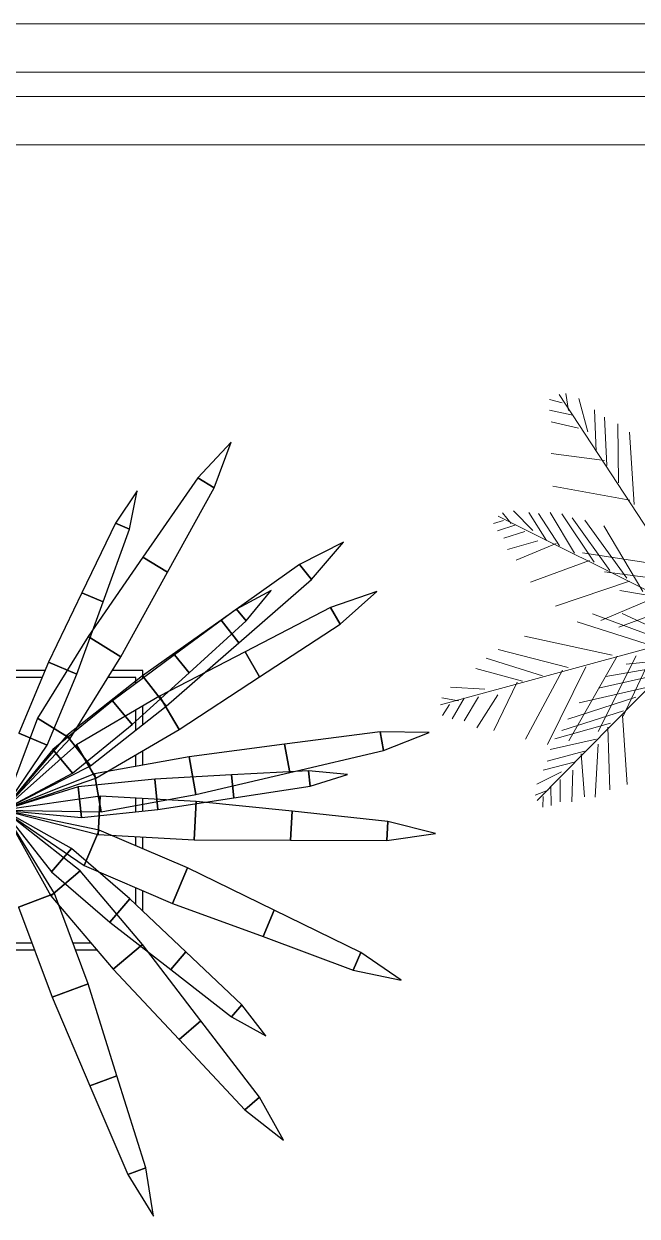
# Model space of a CAD drawing. Header units: inches. Extents: x -98933 to 1585249, y -3352739 to 192771.
# Drawn here: x 42489.96 to 42515.27, y 50364.78 to 50413.98 of the extents above; entities that cross this region are included whole.
import ezdxf

# ---------------------------------------------------------------- set-up
doc = ezdxf.new("R2010")
doc.units = ezdxf.units.IN
doc.header["$MEASUREMENT"] = 0
doc.layers.get('0').update_dxf_attribs({"lineweight": 0})
doc.layers.add('IFF-PLANTS', color=3, linetype='Continuous', lineweight=0)
doc.layers.add('workingdim', color=252, linetype='Continuous', lineweight=5)
doc.layers.add('PEJZAJ', color=7, linetype='Continuous')

# ---------------------------------------------------------------- blocks, each defined once
blk = doc.blocks.new('BITKI4')
at = {"color": 3}
for p, q in [((0.2434, 0.3966), (0.2073, 0.3581)), ((0.2249, 0.3472), (0.2434, 0.3966)), ((0.2434, 0.3966), (0.2434, 0.3966)), ((0.2073, 0.3581), (0.1484, 0.2729)), ((0.1748, 0.2566), (0.2249, 0.3472)), ((0.2073, 0.3581), (0.2249, 0.3472)), ((0.2249, 0.3472), (0.2073, 0.3581)), ((0.1424, 0.3442), (0.1188, 0.3093)), ((0.134, 0.3029), (0.1424, 0.3442)), ((0.1424, 0.3442), (0.1424, 0.3442)), ((0.1188, 0.3093), (0.0829, 0.2346)), ((0.1188, 0.3093), (0.134, 0.3029)), ((0.134, 0.3029), (0.1188, 0.3093)), ((0.1058, 0.225), (0.134, 0.3029)), ((0.3639, 0.2889), (0.3168, 0.265)), ((0.3639, 0.2889), (0.3168, 0.265)), ((0.3296, 0.2488), (0.3639, 0.2889)), ((0.3296, 0.2488), (0.3639, 0.2889)), ((0.3639, 0.2889), (0.3639, 0.2889)), ((0.3639, 0.2889), (0.3639, 0.2889)), ((0.1484, 0.2729), (0.0896, 0.1877)), ((0.1748, 0.2566), (0.1484, 0.2729)), ((0.1484, 0.2729), (0.1748, 0.2566)), ((0.1247, 0.1659), (0.1748, 0.2566)), ((0.3168, 0.265), (0.2324, 0.2051)), ((0.3168, 0.265), (0.2324, 0.2051)), ((0.3296, 0.2488), (0.3168, 0.265)), ((0.3168, 0.265), (0.3296, 0.2488)), ((0.3296, 0.2488), (0.3168, 0.265)), ((0.3168, 0.265), (0.3296, 0.2488)), ((0.2516, 0.1807), (0.3296, 0.2488)), ((0.2516, 0.1807), (0.3296, 0.2488)), ((0.0829, 0.2346), (0.047, 0.16)), ((0.0829, 0.2346), (0.1058, 0.225)), ((0.1058, 0.225), (0.0829, 0.2346)), ((0.2863, 0.2369), (0.249, 0.2171)), ((0.2595, 0.2043), (0.2863, 0.2369)), ((0.2863, 0.2369), (0.2863, 0.2369)), ((0.3999, 0.2359), (0.3501, 0.2187)), ((0.3605, 0.2009), (0.3999, 0.2359)), ((0.3999, 0.2359), (0.3999, 0.2359)), ((0.0775, 0.1471), (0.1058, 0.225)), ((0.3501, 0.2187), (0.2582, 0.171)), ((0.3501, 0.2187), (0.3605, 0.2009)), ((0.3605, 0.2009), (0.3501, 0.2187)), ((0.2324, 0.2051), (0.1479, 0.1452)), ((0.2324, 0.2051), (0.1479, 0.1452)), ((0.249, 0.2171), (0.1824, 0.1678)), ((0.2324, 0.2051), (0.2516, 0.1807)), ((0.2324, 0.2051), (0.2516, 0.1807)), ((0.2516, 0.1807), (0.2324, 0.2051)), ((0.2516, 0.1807), (0.2324, 0.2051)), ((0.249, 0.2171), (0.2595, 0.2043)), ((0.2595, 0.2043), (0.249, 0.2171)), ((0.1981, 0.1486), (0.2595, 0.2043)), ((0.2738, 0.1442), (0.3605, 0.2009)), ((0.0896, 0.1877), (0.0351, 0.0998)), ((0.1247, 0.1659), (0.0896, 0.1877)), ((0.0896, 0.1877), (0.1247, 0.1659)), ((0.1735, 0.1127), (0.2516, 0.1807)), ((0.1735, 0.1127), (0.2516, 0.1807)), ((0.1824, 0.1678), (0.1157, 0.1186)), ((0.2582, 0.171), (0.1663, 0.1233)), ((0.1824, 0.1678), (0.1981, 0.1486)), ((0.1981, 0.1486), (0.1824, 0.1678)), ((0.2738, 0.1442), (0.2582, 0.171)), ((0.2582, 0.171), (0.2738, 0.1442)), ((0.047, 0.16), (0.015, 0.0837)), ((0.0775, 0.1471), (0.047, 0.16)), ((0.047, 0.16), (0.0775, 0.1471)), ((0.0702, 0.078), (0.1247, 0.1659)), ((0.0455, 0.0709), (0.0775, 0.1471)), ((0.1479, 0.1452), (0.0666, 0.0812)), ((0.1479, 0.1452), (0.0666, 0.0812)), ((0.1367, 0.093), (0.1981, 0.1486)), ((0.1407, 0.1371), (0.1407, 0.1435)), ((0.1407, 0.1371), (0.1407, 0.1435)), ((0.1735, 0.1127), (0.1479, 0.1452)), ((0.1479, 0.1452), (0.1735, 0.1127)), ((0.1479, 0.1452), (0.1735, 0.1127)), ((0.1735, 0.1127), (0.1479, 0.1452)), ((0.1872, 0.0876), (0.2738, 0.1442)), ((0.1157, 0.1186), (0.0517, 0.0662)), ((0.1663, 0.1233), (0.077, 0.0711)), ((0.1367, 0.093), (0.1157, 0.1186)), ((0.1157, 0.1186), (0.1367, 0.093)), ((0.1872, 0.0876), (0.1663, 0.1233)), ((0.1663, 0.1233), (0.1872, 0.0876)), ((0.0922, 0.0487), (0.1735, 0.1127)), ((0.0922, 0.0487), (0.1735, 0.1127)), ((0.1407, 0.0868), (0.1407, 0.1083)), ((0.1482, 0.0928), (0.1482, 0.1127)), ((0.1482, 0.0928), (0.1482, 0.1127)), ((0.1482, 0.0928), (0.1482, 0.1127)), ((0.1482, 0.0928), (0.1482, 0.1127)), ((0.1482, 0.0928), (0.1482, 0.1127)), ((0.0351, 0.0998), (-0.0018, 0.001)), ((0.0351, 0.0998), (0.0702, 0.078)), ((0.0702, 0.078), (0.0351, 0.0998)), ((0.0727, 0.0406), (0.1367, 0.093)), ((0.0666, 0.0812), (-0.0018, 0.001)), ((0.0666, 0.0812), (-0.0018, 0.001)), ((-0.0018, 0.001), (0.0702, 0.078)), ((0.0455, 0.0709), (0.015, 0.0837)), ((0.015, 0.0837), (0.0455, 0.0709)), ((0.0922, 0.0487), (0.0666, 0.0812)), ((0.0922, 0.0487), (0.0666, 0.0812)), ((0.0666, 0.0812), (0.0922, 0.0487)), ((0.0666, 0.0812), (0.0922, 0.0487)), ((0.0979, 0.0354), (0.1872, 0.0876)), ((0.4033, 0.0853), (0.3006, 0.0718)), ((0.4033, 0.0853), (0.3006, 0.0718)), ((0.407, 0.0649), (0.4033, 0.0853)), ((0.4561, 0.0843), (0.4033, 0.0853)), ((0.4033, 0.0853), (0.407, 0.0649)), ((0.407, 0.0649), (0.4033, 0.0853)), ((0.4561, 0.0843), (0.4033, 0.0853)), ((0.4033, 0.0853), (0.407, 0.0649)), ((0.407, 0.0649), (0.4561, 0.0843)), ((0.407, 0.0649), (0.4561, 0.0843)), ((0.4561, 0.0843), (0.4561, 0.0843)), ((0.4561, 0.0843), (0.4561, 0.0843)), ((0.077, 0.0711), (-0.0018, 0.001)), ((-0.0018, 0.001), (0.0455, 0.0709)), ((0.0517, 0.0662), (-0.0018, 0.001)), ((0.0727, 0.0406), (0.0517, 0.0662)), ((0.0517, 0.0662), (0.0727, 0.0406)), ((0.077, 0.0711), (0.0979, 0.0354)), ((0.0979, 0.0354), (0.077, 0.0711)), ((0.3006, 0.0718), (0.198, 0.0584)), ((0.3006, 0.0718), (0.198, 0.0584)), ((0.3006, 0.0718), (0.3062, 0.0413)), ((0.3006, 0.0718), (0.3062, 0.0413)), ((0.3062, 0.0413), (0.3006, 0.0718)), ((0.3062, 0.0413), (0.3006, 0.0718)), ((0.3062, 0.0413), (0.407, 0.0649)), ((0.3062, 0.0413), (0.407, 0.0649)), ((0.198, 0.0584), (0.0962, 0.0399)), ((0.198, 0.0584), (0.0962, 0.0399)), ((0.2054, 0.0177), (0.198, 0.0584)), ((0.198, 0.0584), (0.2054, 0.0177)), ((0.198, 0.0584), (0.2054, 0.0177)), ((0.2054, 0.0177), (0.198, 0.0584)), ((-0.0018, 0.001), (0.0922, 0.0487)), ((-0.0018, 0.001), (0.0922, 0.0487)), ((-0.0018, 0.001), (0.0727, 0.0406)), ((0.0962, 0.0399), (-0.0018, 0.001)), ((0.0962, 0.0399), (-0.0018, 0.001)), ((0.1036, -0.0008), (0.0962, 0.0399)), ((0.1036, -0.0008), (0.0962, 0.0399)), ((0.0962, 0.0399), (0.1036, -0.0008)), ((0.0962, 0.0399), (0.1036, -0.0008)), ((0.2438, 0.0388), (0.1611, 0.0344)), ((0.2054, 0.0177), (0.3062, 0.0413)), ((0.2054, 0.0177), (0.3062, 0.0413)), ((0.3265, 0.0432), (0.2438, 0.0388)), ((0.2438, 0.0388), (0.2463, 0.0141)), ((0.2463, 0.0141), (0.2438, 0.0388)), ((0.3265, 0.0432), (0.3282, 0.0267)), ((0.3282, 0.0267), (0.3265, 0.0432)), ((0.3685, 0.0392), (0.3265, 0.0432)), ((0.3282, 0.0267), (0.3685, 0.0392)), ((0.3685, 0.0392), (0.3685, 0.0392)), ((-0.0018, 0.001), (0.0979, 0.0354)), ((0.0788, 0.0259), (-0.0018, 0.001)), ((0.1611, 0.0344), (0.0788, 0.0259)), ((0.0822, -0.007), (0.0788, 0.0259)), ((0.0788, 0.0259), (0.0822, -0.007)), ((0.1611, 0.0344), (0.1645, 0.0015)), ((0.1645, 0.0015), (0.1611, 0.0344)), ((0.2463, 0.0141), (0.3282, 0.0267)), ((0.1026, 0.016), (-0.0018, 0.001)), ((0.1026, 0.016), (0.1003, -0.0253)), ((0.1003, -0.0253), (0.1026, 0.016)), ((0.2058, 0.0104), (0.1026, 0.016)), ((0.1036, -0.0008), (0.2054, 0.0177)), ((0.1036, -0.0008), (0.2054, 0.0177)), ((0.1645, 0.0015), (0.2463, 0.0141)), ((0.1014, -0.0206), (-0.0018, 0.001)), ((-0.0018, 0.001), (0.1036, -0.0008)), ((-0.0018, 0.001), (0.1003, -0.0253)), ((0.1014, -0.0206), (-0.0018, 0.001)), ((-0.0018, 0.001), (0.1036, -0.0008)), ((0.0535, -0.0888), (-0.0018, 0.001)), ((-0.0018, 0.001), (0.0852, -0.0586)), ((-0.0018, 0.001), (0.0493, -0.0912)), ((0.0809, -0.0644), (-0.0018, 0.001)), ((0.0535, -0.0888), (-0.0018, 0.001)), ((-0.0018, 0.001), (0.0852, -0.0586)), ((-0.0018, 0.001), (0.0501, -0.0655)), ((0.0717, -0.0404), (-0.0018, 0.001)), ((-0.0018, 0.001), (0.0822, -0.007)), ((0.0822, -0.007), (0.1645, 0.0015)), ((0.2036, -0.0309), (0.2058, 0.0104)), ((0.2058, 0.0104), (0.2036, -0.0309)), ((0.3088, -0.0003), (0.2058, 0.0104)), ((0.3071, -0.0313), (0.3088, -0.0003)), ((0.3088, -0.0003), (0.3071, -0.0313)), ((0.4118, -0.0111), (0.3088, -0.0003)), ((0.4118, -0.0111), (0.4107, -0.0318)), ((0.4107, -0.0318), (0.4118, -0.0111)), ((0.4629, -0.0242), (0.4118, -0.0111)), ((0.0852, -0.0586), (0.1014, -0.0206)), ((0.0852, -0.0586), (0.1014, -0.0206)), ((0.1014, -0.0206), (0.0852, -0.0586)), ((0.1014, -0.0206), (0.0852, -0.0586)), ((0.1003, -0.0253), (0.2036, -0.0309)), ((0.1965, -0.0612), (0.1014, -0.0206)), ((0.1965, -0.0612), (0.1014, -0.0206)), ((0.4107, -0.0318), (0.4629, -0.0242)), ((0.4629, -0.0242), (0.4629, -0.0242)), ((0.2036, -0.0309), (0.3071, -0.0313)), ((0.3071, -0.0313), (0.4107, -0.0318)), ((0.0501, -0.0655), (0.0717, -0.0404)), ((0.0717, -0.0404), (0.0501, -0.0655)), ((0.1345, -0.0943), (0.0717, -0.0404)), ((0.0852, -0.0586), (0.1803, -0.0992)), ((0.0852, -0.0586), (0.1803, -0.0992)), ((0.1803, -0.0992), (0.1965, -0.0612)), ((0.1965, -0.0612), (0.1803, -0.0992)), ((0.1965, -0.0612), (0.1803, -0.0992)), ((0.1803, -0.0992), (0.1965, -0.0612)), ((0.2896, -0.1065), (0.1965, -0.0612)), ((0.2896, -0.1065), (0.1965, -0.0612)), ((0.0809, -0.0644), (0.0493, -0.0912)), ((0.0493, -0.0912), (0.0809, -0.0644)), ((0.0501, -0.0655), (0.1129, -0.1194)), ((0.1478, -0.1433), (0.0809, -0.0644)), ((0.0147, -0.1032), (0.0535, -0.0888)), ((0.0147, -0.1032), (0.0535, -0.0888)), ((0.0535, -0.0888), (0.0147, -0.1032)), ((0.0535, -0.0888), (0.0147, -0.1032)), ((0.0895, -0.1858), (0.0535, -0.0888)), ((0.0895, -0.1858), (0.0535, -0.0888)), ((0.1407, -0.1002), (0.1407, -0.0823)), ((0.0493, -0.0912), (0.1163, -0.1701)), ((0.1129, -0.1194), (0.1345, -0.0943)), ((0.1345, -0.0943), (0.1129, -0.1194)), ((0.1945, -0.1513), (0.1345, -0.0943)), ((0.1803, -0.0992), (0.2775, -0.135)), ((0.1803, -0.0992), (0.2775, -0.135)), ((0.0147, -0.1032), (0.0507, -0.2001)), ((0.0147, -0.1032), (0.0507, -0.2001)), ((0.2896, -0.1065), (0.2775, -0.135)), ((0.2896, -0.1065), (0.2775, -0.135)), ((0.2775, -0.135), (0.2896, -0.1065)), ((0.2775, -0.135), (0.2896, -0.1065)), ((0.3827, -0.1519), (0.2896, -0.1065)), ((0.3827, -0.1519), (0.2896, -0.1065)), ((0.1129, -0.1194), (0.1783, -0.1702)), ((0.2775, -0.135), (0.3746, -0.1709)), ((0.2775, -0.135), (0.3746, -0.1709)), ((0.1163, -0.1701), (0.1478, -0.1433)), ((0.1478, -0.1433), (0.1163, -0.1701)), ((0.2108, -0.2255), (0.1478, -0.1433)), ((0.1482, -0.149), (0.1482, -0.149)), ((0.1482, -0.149), (0.1482, -0.149)), ((0.1482, -0.149), (0.1482, -0.149)), ((0.1482, -0.149), (0.1482, -0.149)), ((0.1945, -0.1513), (0.1783, -0.1702)), ((0.1783, -0.1702), (0.1945, -0.1513)), ((0.2546, -0.2084), (0.1945, -0.1513)), ((0.3746, -0.1709), (0.3827, -0.1519)), ((0.3827, -0.1519), (0.3746, -0.1709)), ((0.3746, -0.1709), (0.3827, -0.1519)), ((0.3827, -0.1519), (0.3746, -0.1709)), ((0.4262, -0.1817), (0.3827, -0.1519)), ((0.4262, -0.1817), (0.3827, -0.1519)), ((0.1163, -0.1701), (0.1872, -0.2455)), ((0.1783, -0.1702), (0.2438, -0.221)), ((0.3746, -0.1709), (0.4262, -0.1817)), ((0.3746, -0.1709), (0.4262, -0.1817)), ((0.0507, -0.2001), (0.0895, -0.1858)), ((0.0895, -0.1858), (0.0507, -0.2001)), ((0.0507, -0.2001), (0.0895, -0.1858)), ((0.0895, -0.1858), (0.0507, -0.2001)), ((0.1205, -0.2845), (0.0895, -0.1858)), ((0.1205, -0.2845), (0.0895, -0.1858)), ((0.4262, -0.1817), (0.4262, -0.1817)), ((0.4262, -0.1817), (0.4262, -0.1817)), ((0.0507, -0.2001), (0.0915, -0.2953)), ((0.0507, -0.2001), (0.0915, -0.2953)), ((0.2546, -0.2084), (0.2438, -0.221)), ((0.2438, -0.221), (0.2546, -0.2084)), ((0.2806, -0.2416), (0.2546, -0.2084)), ((0.1872, -0.2455), (0.2108, -0.2255)), ((0.2108, -0.2255), (0.1872, -0.2455)), ((0.2738, -0.3076), (0.2108, -0.2255)), ((0.2438, -0.221), (0.2806, -0.2416)), ((0.2806, -0.2416), (0.2806, -0.2416)), ((0.1872, -0.2455), (0.2581, -0.321)), ((0.1205, -0.2845), (0.0915, -0.2953)), ((0.1205, -0.2845), (0.0915, -0.2953)), ((0.0915, -0.2953), (0.1205, -0.2845)), ((0.0915, -0.2953), (0.1205, -0.2845)), ((0.1516, -0.3833), (0.1205, -0.2845)), ((0.1516, -0.3833), (0.1205, -0.2845)), ((0.0915, -0.2953), (0.1323, -0.3905)), ((0.0915, -0.2953), (0.1323, -0.3905)), ((0.2738, -0.3076), (0.2581, -0.321)), ((0.2581, -0.321), (0.2738, -0.3076)), ((0.2994, -0.3537), (0.2738, -0.3076)), ((0.2581, -0.321), (0.2994, -0.3537)), ((0.2994, -0.3537), (0.2994, -0.3537)), ((0.1323, -0.3905), (0.1516, -0.3833)), ((0.1516, -0.3833), (0.1323, -0.3905)), ((0.1323, -0.3905), (0.1516, -0.3833)), ((0.1516, -0.3833), (0.1323, -0.3905)), ((0.1599, -0.4354), (0.1516, -0.3833)), ((0.1599, -0.4354), (0.1516, -0.3833)), ((0.1323, -0.3905), (0.1599, -0.4354)), ((0.1323, -0.3905), (0.1599, -0.4354))]:
    blk.add_line(p, q, dxfattribs=at)
at = {"color": 1}
for p, q in [((0.0433, 0.151), (0.0058, 0.151)), ((0.0433, 0.151), (0.0058, 0.151)), ((0.0433, 0.151), (0.0058, 0.151)), ((0.0433, 0.151), (0.0058, 0.151)), ((0.0433, 0.151), (0.0058, 0.151)), ((0.0433, 0.151), (0.0058, 0.151)), ((0.0401, 0.1435), (0.0065, 0.1435)), ((0.0401, 0.1435), (0.0065, 0.1435)), ((0.1407, 0.1435), (0.1108, 0.1435)), ((0.1407, 0.1435), (0.1108, 0.1435)), ((0.1482, 0.151), (0.1155, 0.151)), ((0.1482, 0.151), (0.1155, 0.151)), ((0.1482, 0.151), (0.1155, 0.151)), ((0.1482, 0.151), (0.1155, 0.151)), ((0.1482, 0.151), (0.1155, 0.151)), ((0.1482, 0.151), (0.1155, 0.151)), ((0.1482, 0.1426), (0.1482, 0.151)), ((0.1482, 0.1426), (0.1482, 0.151)), ((0.1482, 0.1426), (0.1482, 0.151)), ((0.1482, 0.1426), (0.1482, 0.151)), ((0.1482, 0.1426), (0.1482, 0.151)), ((0.1482, 0.1426), (0.1482, 0.151)), ((0.1482, 0.151), (0.1482, 0.151)), ((0.1482, 0.151), (0.1482, 0.151)), ((0.1482, 0.151), (0.1482, 0.151)), ((0.1482, 0.151), (0.1482, 0.151)), ((0.1482, 0.0493), (0.1482, 0.0647)), ((0.1482, 0.0493), (0.1482, 0.0647)), ((0.1482, 0.0493), (0.1482, 0.0647)), ((0.1482, 0.0493), (0.1482, 0.0647)), ((0.1482, 0.0493), (0.1482, 0.0647)), ((0.1482, 0.0493), (0.1482, 0.0647)), ((0.1407, 0.048), (0.1407, 0.0604)), ((0.1407, 0.048), (0.1407, 0.0604)), ((0.1407, -0.0009), (0.1407, 0.014)), ((0.1407, -0.0009), (0.1407, 0.014)), ((0.1482, -0.0002), (0.1482, 0.0136)), ((0.1482, -0.0002), (0.1482, 0.0136)), ((0.1482, -0.0002), (0.1482, 0.0136)), ((0.1482, -0.0002), (0.1482, 0.0136)), ((0.1482, -0.0002), (0.1482, 0.0136)), ((0.1482, -0.0002), (0.1482, 0.0136)), ((0.1407, -0.0373), (0.1407, -0.0275)), ((0.1407, -0.0373), (0.1407, -0.0275)), ((0.1482, -0.0405), (0.1482, -0.0279)), ((0.1482, -0.0405), (0.1482, -0.0279)), ((0.1482, -0.0405), (0.1482, -0.0279)), ((0.1482, -0.0405), (0.1482, -0.0279)), ((0.1482, -0.0405), (0.1482, -0.0279)), ((0.1482, -0.0405), (0.1482, -0.0279)), ((0.1407, -0.1002), (0.1407, -0.0823)), ((0.1482, -0.1073), (0.1482, -0.0855)), ((0.1482, -0.1073), (0.1482, -0.0855)), ((0.1482, -0.1073), (0.1482, -0.0855)), ((0.1482, -0.1073), (0.1482, -0.0855)), ((0.1482, -0.1073), (0.1482, -0.0855)), ((0.1482, -0.1073), (0.1482, -0.0855)), ((-0.0262, -0.149), (0.0317, -0.149)), ((-0.0242, -0.1415), (0.0289, -0.1415)), ((0.073, -0.1415), (0.092, -0.1415)), ((0.0758, -0.149), (0.0984, -0.149))]:
    blk.add_line(p, q, dxfattribs=at)
blk = doc.blocks.new('PALM')
at = {"layer": 'IFF-PLANTS', "linetype": 'ByBlock'}
for p, q in [((-344.9, -165.9), (-431.3, -66.9)), ((-380.2, -170), (-461.4, -83)), ((-451.5, -170), (-504.7, -107.8)), ((-416, -160.1), (-491.1, -93.2)), ((-514.4, -163.5), (-544.5, -133.9)), ((-484.9, -159), (-528.6, -118.3)), ((-560, -163.6), (-574.6, -150)), ((-535.6, -167.1), (-561.3, -141.3)), ((-111.5, -159.7), (-574.6, -424.7)), ((-146.2, -169.7), (-573, -166.4)), ((-544.9, -165.5), (-568.8, -176)), ((-502, -172.2), (-551.9, -188.5)), ((-470.1, -166.8), (-524.3, -199.2)), ((-443.3, -169.3), (-507.1, -205.9)), ((-411.7, -169.6), (-487.8, -217.4)), ((-370.9, -171.6), (-467.1, -225.4)), ((-336.9, -170.9), (-446.1, -227.6)), ((-301.9, -172.6), (-423.1, -234.6)), ((-245.7, -227.7), (-398.7, -177.1)), ((-262.9, -164), (-386, -241.1)), ((-213.3, -210.9), (-344.7, -163.9)), ((-237.4, -169.9), (-340, -235.1)), ((-216.5, -172.1), (-314.6, -241.1)), ((-197.6, -169.5), (-270.8, -230.3)), ((-107.6, -159.7), (1.3, -682.1)), ((-108.9, -195.8), (-243.9, -600.8)), ((-167.2, -191.9), (-207.9, -303.6)), ((-272.1, -253), (-450.6, -204)), ((-209.9, -217.4), (-279.7, -352.4)), ((-185.9, -206.6), (-248.5, -342.8)), ((-98.8, -221.9), (-180.3, -337.7)), ((-328.5, -280.6), (-484.2, -228)), ((-127.8, -242.4), (-230.7, -289.6)), ((-364, -307.3), (-506.5, -264.3)), ((-277.8, -260.9), (-369.7, -404)), ((-142.3, -280.6), (-245.8, -322.6)), ((-90.4, -272.4), (-175.7, -382.8)), ((-353, -303.2), (-423, -421.8)), ((-84.4, -308.4), (-179.9, -438.3)), ((-150.4, -305.1), (-115.1, -445.9)), ((-441.1, -352.2), (-537.7, -318.4)), ((-398.4, -326.7), (-450.4, -426.2)), ((-155, -337), (-287.6, -403)), ((-484.1, -361.3), (-556.9, -344.8)), ((-432.7, -346.2), (-478.5, -425.9)), ((-154.2, -344.8), (-132.7, -479.2)), ((-513.1, -384.6), (-564.3, -371.7)), ((-166.7, -377.6), (-146.5, -499)), ((-533.8, -401.9), (-577.7, -390.2)), ((-544.8, -406), (-564, -432.4)), ((-494.2, -386.3), (-537.8, -435.3)), ((-562.3, -413.5), (-586.6, -407.9)), ((-180.9, -418.5), (-288.8, -468.8)), ((-176.5, -410.1), (-155, -518.2)), ((-191, -448.4), (-169.1, -535.4)), ((-45.4, -445.5), (-130.2, -567.7)), ((-45.8, -433.8), (45.4, -537)), ((-202.9, -486.3), (-278.6, -517.6)), ((-201.1, -478.3), (-185.9, -550.3)), ((-37.5, -484.2), (41, -564.4)), ((-223.7, -514.7), (-275.9, -543.6)), ((-211.7, -503), (-197.6, -564.6)), ((-216.4, -535), (-216.3, -587.5)), ((-26.5, -532.7), (-88.5, -614.1)), ((-29.6, -522.9), (32.1, -591.1)), ((-228.6, -544.1), (-266, -563.6)), ((-231.7, -565.4), (-264.2, -581.8)), ((-25.5, -556.2), (28.5, -613.9)), ((-242.6, -587.5), (-260, -597.2)), ((-236.1, -573.7), (-233.5, -599.7)), ((-17.9, -611.2), (-46, -655.9)), ((-10.4, -593.7), (22.7, -650.4)), ((-7.8, -636.2), (-32.6, -674.4)), ((-7.3, -648), (11.9, -674.4)), ((-5.7, -666.9), (-18.4, -688.3))]:
    blk.add_line(p, q, dxfattribs=at)

msp = doc.modelspace()

# ---------------------------------------------------------------- linework, layer by layer
at = {"layer": 'workingdim', "color": 7, "ltscale": 30}
for p, q in [((42415.446, 50413.984), (42559.446, 50413.984)), ((42415.446, 50411.984), (42559.446, 50411.984)), ((42415.446, 50410.984), (42559.446, 50410.984)), ((42415.446, 50408.984), (42559.446, 50408.984))]:
    msp.add_line(p, q, dxfattribs=at)

# ---------------------------------------------------------------- block references
at = {"layer": 'IFF-PLANTS', "color": 7, "xscale": -0.02172476840241558, "yscale": 0.02172476839041337, "zscale": 0.0217247683944911, "rotation": 225}
msp.add_blockref('PALM', (42522.511, 50388.183), dxfattribs=at)
at = {"layer": 'PEJZAJ', "color": 7, "xscale": 38.40000000002328, "yscale": 38.39999999999418, "zscale": 38.40000000000001}
msp.add_blockref('BITKI4', (42489.172, 50381.496), dxfattribs=at)

doc.saveas('drawing.dxf')
